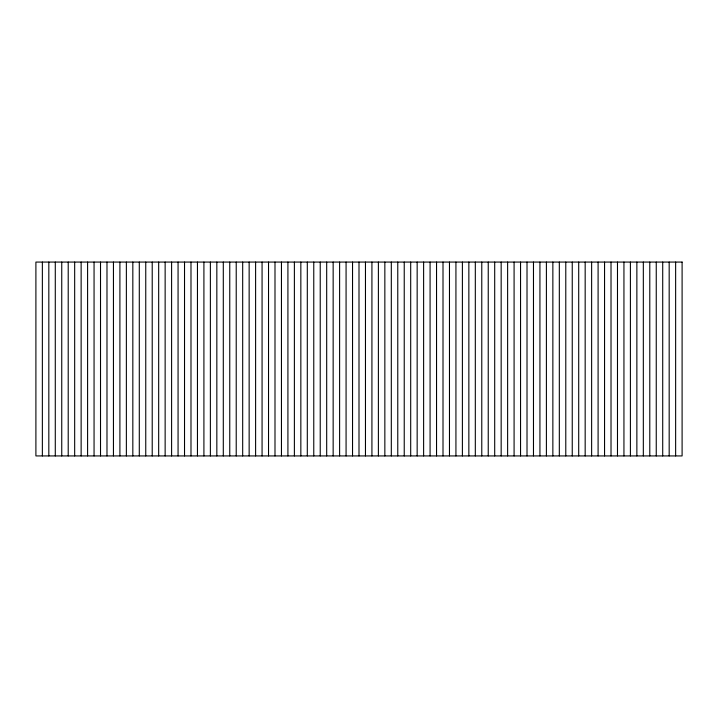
<?xml version="1.0" encoding="UTF-8"?>
<svg xmlns="http://www.w3.org/2000/svg" width="718" height="718" viewBox="0 0 718 718"><rect width="100%" height="100%" fill="white"/><g stroke="black" fill="none" stroke-linecap="round" stroke-linejoin="round"><path stroke-width="1.08" d="M675.638 262.07L675.638 455.93M669.176 262.07L669.176 455.93M662.714 262.07L662.714 455.93M656.252 262.07L656.252 455.93M649.79 262.07L649.79 455.93M643.328 262.07L643.328 455.93M636.866 262.07L636.866 455.93M630.404 262.07L630.404 455.93M623.942 262.07L623.942 455.93M617.48 262.07L617.48 455.93M611.018 262.07L611.018 455.93M604.556 262.07L604.556 455.93M598.094 262.07L598.094 455.93M591.632 262.07L591.632 455.93M585.17 262.07L585.17 455.93M578.708 262.07L578.708 455.93M572.246 262.07L572.246 455.93M565.784 262.07L565.784 455.93M559.322 262.07L559.322 455.93M552.86 262.07L552.86 455.93M546.398 262.07L546.398 455.93M539.936 262.07L539.936 455.93M533.474 262.07L533.474 455.93M527.012 262.07L527.012 455.93M520.55 262.07L520.55 455.93M514.088 262.07L514.088 455.93M507.626 262.07L507.626 455.93M501.164 262.07L501.164 455.93M494.702 262.07L494.702 455.93M488.24 262.07L488.24 455.93M481.778 262.07L481.778 455.93M475.316 262.07L475.316 455.93M468.854 262.07L468.854 455.93M462.392 262.07L462.392 455.93M455.93 262.07L455.93 455.93M449.468 262.07L449.468 455.93M443.006 262.07L443.006 455.93M436.544 262.07L436.544 455.93M430.082 262.07L430.082 455.93M423.62 262.07L423.62 455.93M417.158 262.07L417.158 455.93M410.696 262.07L410.696 455.93M404.234 262.07L404.234 455.93M397.772 262.07L397.772 455.93M391.31 262.07L391.31 455.93M384.848 262.07L384.848 455.93M378.386 262.07L378.386 455.93M371.924 262.07L371.924 455.93M365.462 262.07L365.462 455.93M359 262.07L359 455.93M352.538 262.07L352.538 455.93M346.076 262.07L346.076 455.93M339.614 262.07L339.614 455.93M333.152 262.07L333.152 455.93M326.69 262.07L326.69 455.93M320.228 262.07L320.228 455.93M313.766 262.07L313.766 455.93M307.304 262.07L307.304 455.93M300.842 262.07L300.842 455.93M294.38 262.07L294.38 455.93M287.918 262.07L287.918 455.93M281.456 262.07L281.456 455.93M274.994 262.07L274.994 455.93M268.532 262.07L268.532 455.93M262.07 262.07L262.07 455.93M255.608 262.07L255.608 455.93M249.146 262.07L249.146 455.93M242.684 262.07L242.684 455.93M236.222 262.07L236.222 455.93M229.76 262.07L229.76 455.93M223.298 262.07L223.298 455.93M216.836 262.07L216.836 455.93M210.374 262.07L210.374 455.93M203.912 262.07L203.912 455.93M197.45 262.07L197.45 455.93M190.988 262.07L190.988 455.93M184.526 262.07L184.526 455.93M178.064 262.07L178.064 455.93M171.602 262.07L171.602 455.93M165.14 262.07L165.14 455.93M158.678 262.07L158.678 455.93M152.216 262.07L152.216 455.93M145.754 262.07L145.754 455.93M139.292 262.07L139.292 455.93M132.83 262.07L132.83 455.93M126.368 262.07L126.368 455.93M119.906 262.07L119.906 455.93M113.444 262.07L113.444 455.93M106.982 262.07L106.982 455.93M100.52 262.07L100.52 455.93M94.058 262.07L94.058 455.93M87.596 262.07L87.596 455.93M81.134 262.07L81.134 455.93M74.672 262.07L74.672 455.93M68.21 262.07L68.21 455.93M61.748 262.07L61.748 455.93M55.286 262.07L55.286 455.93M48.824 262.07L48.824 455.93M42.362 262.07L42.362 455.93M682.1 262.07L35.9 262.07L35.9 455.93L682.1 455.93L682.1 262.07"/></g></svg>
